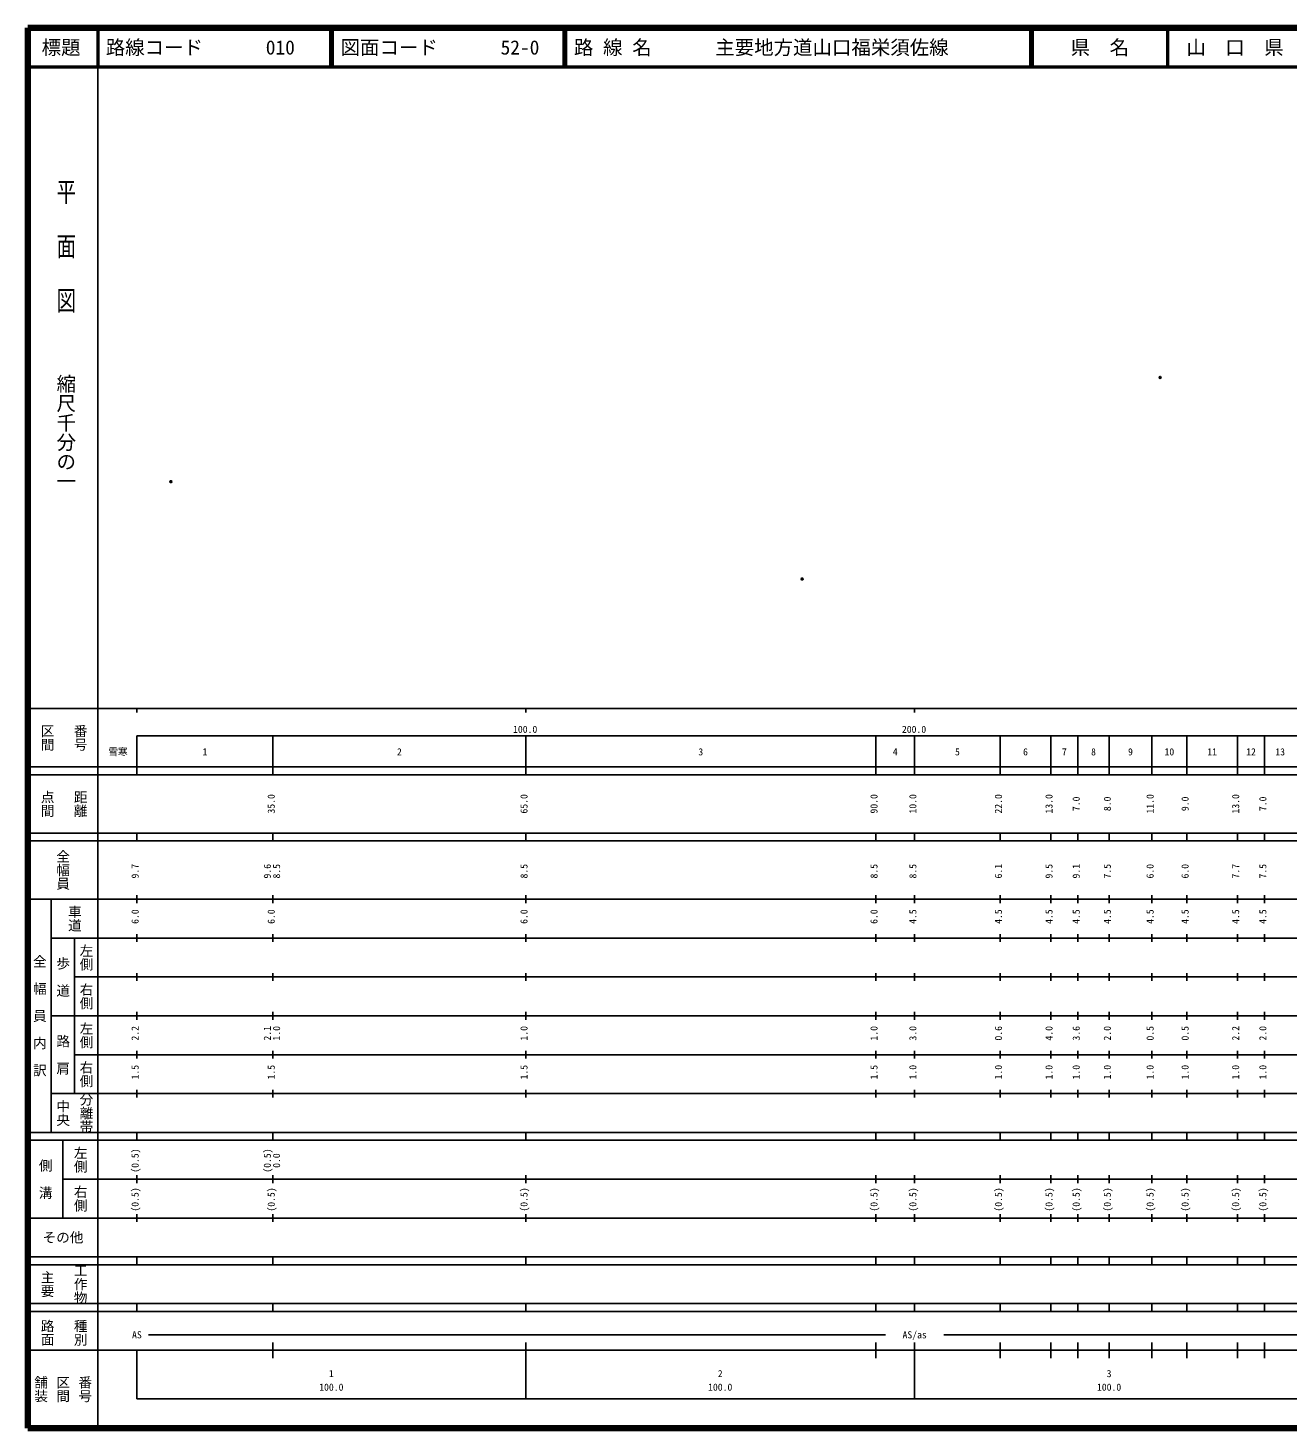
# Model space of a CAD drawing. Units: millimetres on the paper. Extents: x 40 to 680, y 20 to 380.
# Drawn here: x 40 to 363.7, y 20 to 380 of the extents above; entities that cross this region are included whole.
import ezdxf
from ezdxf.enums import TextEntityAlignment as Align

# ---------------------------------------------------------------- set-up
doc = ezdxf.new("R2010")
doc.units = ezdxf.units.MM
doc.header["$PDMODE"] = 32
doc.header["$PDSIZE"] = 0.5
doc.layers.add('M-OTRS', color=6, linetype='Continuous')
doc.layers.add('M-TTL-TXT', color=7, linetype='Continuous')
for name, color, linetype, lineweight in [('M-TTL', 2, 'Continuous', 140), ('M-TTL-BAND', 7, 'Continuous', 25), ('M-TTL-LINE', 7, 'Continuous', 50)]:
    doc.layers.add(name, color=color, linetype=linetype, lineweight=lineweight)
doc.styles.add('@ＭＳ ゴシック', font='')
doc.styles.add('ＭＳ ゴシック', font='')
doc.styles.get('@ＭＳ ゴシック').set_extended_font_data('@MS Gothic')
doc.styles.get('ＭＳ ゴシック').set_extended_font_data('MS Gothic')

msp = doc.modelspace()

# ---------------------------------------------------------------- linework, layer by layer
at = {"layer": 'M-OTRS'}
for p in [(331.123, 290.161), (76.761, 263.338), (239.041, 238.315)]:
    msp.add_point(p, dxfattribs=at)
at = {"layer": 'M-TTL'}
for p, q in [((40, 380), (40, 20)), ((680, 380), (40, 380)), ((40, 20), (680, 20))]:
    msp.add_line(p, q, dxfattribs=at)
at = {"layer": 'M-TTL-BAND'}
for p, q in [((58, 370), (58, 20)), ((40, 205), (579, 205)), ((68, 205), (68, 204)), ((168, 205), (168, 204)), ((268, 205), (268, 204)), ((68, 198), (579, 198)), ((68, 198), (68, 188)), ((103, 188), (103, 198)), ((168, 188), (168, 198)), ((258, 188), (258, 198)), ((268, 188), (268, 198)), ((290, 188), (290, 198)), ((303, 188), (303, 198)), ((310, 188), (310, 198)), ((318, 188), (318, 198)), ((329, 188), (329, 198)), ((338, 188), (338, 198)), ((351, 188), (351, 198)), ((358, 188), (358, 198)), ((40, 190), (579, 190)), ((40, 188), (579, 188)), ((40, 173), (579, 173)), ((68, 171), (68, 173)), ((103, 171), (103, 173)), ((168, 171), (168, 173)), ((258, 171), (258, 173)), ((268, 171), (268, 173)), ((290, 171), (290, 173)), ((303, 171), (303, 173)), ((310, 171), (310, 173)), ((318, 171), (318, 173)), ((329, 171), (329, 173)), ((338, 171), (338, 173)), ((351, 171), (351, 173)), ((358, 171), (358, 173)), ((40, 171), (579, 171)), ((40, 156), (579, 156)), ((46, 96), (46, 156)), ((68, 155), (68, 157)), ((103, 155), (103, 157)), ((168, 155), (168, 157)), ((258, 155), (258, 157)), ((268, 155), (268, 157)), ((290, 155), (290, 157)), ((303, 155), (303, 157)), ((310, 155), (310, 157)), ((318, 155), (318, 157)), ((329, 155), (329, 157)), ((338, 155), (338, 157)), ((351, 155), (351, 157)), ((358, 155), (358, 157)), ((46, 146), (579, 146)), ((52, 146), (52, 106)), ((68, 145), (68, 147)), ((103, 145), (103, 147)), ((168, 145), (168, 147)), ((258, 145), (258, 147)), ((268, 145), (268, 147)), ((290, 145), (290, 147)), ((303, 145), (303, 147)), ((310, 145), (310, 147)), ((318, 145), (318, 147)), ((329, 145), (329, 147)), ((338, 145), (338, 147)), ((351, 145), (351, 147)), ((358, 145), (358, 147)), ((68, 135), (68, 137)), ((103, 135), (103, 137)), ((168, 135), (168, 137)), ((258, 135), (258, 137)), ((268, 135), (268, 137)), ((290, 135), (290, 137)), ((303, 135), (303, 137)), ((310, 135), (310, 137)), ((318, 135), (318, 137)), ((329, 135), (329, 137)), ((338, 135), (338, 137)), ((351, 135), (351, 137)), ((358, 135), (358, 137)), ((52, 136), (579, 136)), ((46, 126), (579, 126)), ((68, 125), (68, 127)), ((103, 125), (103, 127)), ((168, 125), (168, 127)), ((258, 125), (258, 127)), ((268, 125), (268, 127)), ((290, 125), (290, 127)), ((303, 125), (303, 127)), ((310, 125), (310, 127)), ((318, 125), (318, 127)), ((329, 125), (329, 127)), ((338, 125), (338, 127)), ((351, 125), (351, 127)), ((358, 125), (358, 127)), ((52, 116), (579, 116)), ((68, 115), (68, 117)), ((103, 115), (103, 117)), ((168, 115), (168, 117)), ((258, 115), (258, 117)), ((268, 115), (268, 117)), ((290, 115), (290, 117)), ((303, 115), (303, 117)), ((310, 115), (310, 117)), ((318, 115), (318, 117)), ((329, 115), (329, 117)), ((338, 115), (338, 117)), ((351, 115), (351, 117)), ((358, 115), (358, 117)), ((46, 106), (579, 106)), ((68, 105), (68, 107)), ((103, 105), (103, 107)), ((168, 105), (168, 107)), ((258, 105), (258, 107)), ((268, 105), (268, 107)), ((290, 105), (290, 107)), ((303, 105), (303, 107)), ((310, 105), (310, 107)), ((318, 105), (318, 107)), ((329, 105), (329, 107)), ((338, 105), (338, 107)), ((351, 105), (351, 107)), ((358, 105), (358, 107)), ((40, 96), (579, 96)), ((40, 94), (579, 94)), ((49, 94), (49, 74)), ((68, 94), (68, 96)), ((103, 94), (103, 96)), ((168, 94), (168, 96)), ((258, 94), (258, 96)), ((268, 94), (268, 96)), ((290, 94), (290, 96)), ((303, 94), (303, 96)), ((310, 94), (310, 96)), ((318, 94), (318, 96)), ((329, 94), (329, 96)), ((338, 94), (338, 96)), ((351, 94), (351, 96)), ((358, 94), (358, 96)), ((49, 84), (579, 84)), ((68, 83), (68, 85)), ((103, 83), (103, 85)), ((168, 83), (168, 85)), ((258, 83), (258, 85)), ((268, 83), (268, 85)), ((290, 83), (290, 85)), ((303, 83), (303, 85)), ((310, 83), (310, 85)), ((318, 83), (318, 85)), ((329, 83), (329, 85)), ((338, 83), (338, 85)), ((351, 83), (351, 85)), ((358, 83), (358, 85)), ((40, 74), (579, 74)), ((68, 73), (68, 75)), ((103, 73), (103, 75)), ((168, 73), (168, 75)), ((258, 73), (258, 75)), ((268, 73), (268, 75)), ((290, 73), (290, 75)), ((303, 73), (303, 75)), ((310, 73), (310, 75)), ((318, 73), (318, 75)), ((329, 73), (329, 75)), ((338, 73), (338, 75)), ((351, 73), (351, 75)), ((358, 73), (358, 75)), ((40, 64), (579, 64)), ((40, 62), (579, 62)), ((68, 62), (68, 64)), ((103, 62), (103, 64)), ((168, 62), (168, 64)), ((258, 62), (258, 64)), ((268, 62), (268, 64)), ((290, 62), (290, 64)), ((303, 62), (303, 64)), ((310, 62), (310, 64)), ((318, 62), (318, 64)), ((329, 62), (329, 64)), ((338, 62), (338, 64)), ((351, 62), (351, 64)), ((358, 62), (358, 64)), ((40, 52), (579, 52)), ((68, 50), (68, 52)), ((103, 50), (103, 52)), ((168, 50), (168, 52)), ((258, 50), (258, 52)), ((268, 50), (268, 52)), ((290, 50), (290, 52)), ((303, 50), (303, 52)), ((310, 50), (310, 52)), ((318, 50), (318, 52)), ((329, 50), (329, 52)), ((338, 50), (338, 52)), ((351, 50), (351, 52)), ((358, 50), (358, 52)), ((40, 50), (579, 50)), ((71, 44), (260.5, 44)), ((275.5, 44), (548, 44)), ((40, 40), (579, 40)), ((68, 40), (68, 27.5)), ((103, 38), (103, 42)), ((168, 27.5), (168, 42)), ((258, 38), (258, 42)), ((268, 27.5), (268, 42)), ((290, 38), (290, 42)), ((303, 38), (303, 42)), ((310, 38), (310, 42)), ((318, 38), (318, 42)), ((329, 38), (329, 42)), ((338, 38), (338, 42)), ((351, 38), (351, 42)), ((358, 38), (358, 42)), ((68, 27.5), (579, 27.5))]:
    msp.add_line(p, q, dxfattribs=at)
at = {"layer": 'M-TTL-LINE'}
for p, q in [((58, 380), (58, 370)), ((117.75, 380), (117.75, 370)), ((118.25, 380), (118.25, 370)), ((177.75, 380), (177.75, 370)), ((178.25, 380), (178.25, 370)), ((297.75, 380), (297.75, 370)), ((298.25, 380), (298.25, 370)), ((333, 380), (333, 370)), ((40, 370), (680, 370))]:
    msp.add_line(p, q, dxfattribs=at)

# ---------------------------------------------------------------- texts
at = {"layer": 'M-TTL-BAND', "style": '@ＭＳ ゴシック', "width": 1.4}
msp.add_text('平  面  図', height=3.666, rotation=270, dxfattribs=at).set_placement((49.777, 306.475), align=Align.MIDDLE_RIGHT)
at = {"layer": 'M-TTL-BAND', "style": '@ＭＳ ゴシック'}
msp.add_text('縮尺千分の一', height=3.666, rotation=270, dxfattribs=at).set_placement((49.777, 261.03), align=Align.MIDDLE_RIGHT)
for s, p in [('区間', (45, 197.5)), ('番号', (53.5, 197.5)), ('点間', (45, 180.5)), ('距離', (53.5, 180.5)), ('全幅員', (49, 163.5)), ('車道', (52, 151)), ('左側', (55, 141)), ('全\u3000幅\u3000員\u3000内\u3000訳', (43, 126)), ('歩\u3000道', (49, 136)), ('右側', (55, 131)), ('左側', (55, 121)), ('路\u3000肩', (49, 116)), ('右側', (55, 111)), ('分離帯', (55, 101)), ('中央', (49, 101)), ('左側', (53.5, 89)), ('側\u3000溝', (44.5, 84)), ('右側', (53.5, 79)), ('工作物', (53.5, 57)), ('主要', (45, 57)), ('路面', (45, 44.5)), ('種別', (53.5, 44.5)), ('舗装', (43.333, 30)), ('区間', (49, 30)), ('番号', (54.667, 30))]:
    msp.add_text(s, height=2.566, rotation=270, dxfattribs=at).set_placement(p, align=Align.MIDDLE_CENTER)
at = {"layer": 'M-TTL-BAND', "style": 'ＭＳ ゴシック'}
for s, p in [('100.0', (167.844, 198.195)), ('200.0', (267.844, 198.195)), ('雪寒', (63.13, 192.405)), ('1', (85.5, 192.405)), ('2', (135.5, 192.405)), ('3', (213, 192.405)), ('4', (263, 192.405)), ('5', (279, 192.405)), ('6', (296.5, 192.405)), ('7', (306.5, 192.405)), ('8', (314, 192.405)), ('9', (323.5, 192.405)), ('10', (333.5, 192.405)), ('11', (344.5, 192.405)), ('12', (354.5, 192.405)), ('13', (362, 192.405)), ('AS', (68, 42.5)), ('AS/as', (268, 42.5)), ('1', (118, 32.523)), ('2', (218, 32.523)), ('3', (318, 32.523)), ('100.0', (118, 29.033)), ('100.0', (218, 29.033)), ('100.0', (318, 29.033))]:
    msp.add_text(s, height=1.833, dxfattribs=at).set_placement(p, align=Align.BOTTOM_CENTER)
for s, p in [('35.0', (104, 180.5)), ('65.0', (169, 180.5)), ('90.0', (259, 180.5)), ('10.0', (269, 180.5)), ('22.0', (291, 180.5)), ('13.0', (304, 180.5)), ('7.0', (311, 180.5)), ('8.0', (319, 180.5)), ('11.0', (330, 180.5)), ('9.0', (339, 180.5)), ('13.0', (352, 180.5)), ('7.0', (359, 180.5)), ('9.7', (69, 163.174)), ('9.6', (103, 163.174)), ('8.5', (105.37, 163.174)), ('8.5', (169, 163.174)), ('8.5', (259, 163.174)), ('8.5', (269, 163.174)), ('6.1', (291, 163.174)), ('9.5', (304, 163.174)), ('9.1', (311, 163.174)), ('7.5', (319, 163.174)), ('6.0', (330, 163.174)), ('6.0', (339, 163.174)), ('7.7', (352, 163.174)), ('7.5', (359, 163.174)), ('6.0', (69, 151.5)), ('6.0', (104, 151.5)), ('6.0', (169, 151.5)), ('6.0', (259, 151.5)), ('4.5', (269, 151.5)), ('4.5', (291, 151.5)), ('4.5', (304, 151.5)), ('4.5', (311, 151.5)), ('4.5', (319, 151.5)), ('4.5', (330, 151.5)), ('4.5', (339, 151.5)), ('4.5', (352, 151.5)), ('4.5', (359, 151.5)), ('2.2', (69, 121.5)), ('2.1', (103, 121.5)), ('1.0', (105.37, 121.5)), ('1.0', (169, 121.5)), ('1.0', (259, 121.5)), ('3.0', (269, 121.5)), ('0.6', (291, 121.5)), ('4.0', (304, 121.5)), ('3.6', (311, 121.5)), ('2.0', (319, 121.5)), ('0.5', (330, 121.5)), ('0.5', (339, 121.5)), ('2.2', (352, 121.5)), ('2.0', (359, 121.5)), ('1.5', (69, 111.5)), ('1.5', (104, 111.5)), ('1.5', (169, 111.5)), ('1.5', (259, 111.5)), ('1.0', (269, 111.5)), ('1.0', (291, 111.5)), ('1.0', (304, 111.5)), ('1.0', (311, 111.5)), ('1.0', (319, 111.5)), ('1.0', (330, 111.5)), ('1.0', (339, 111.5)), ('1.0', (352, 111.5)), ('1.0', (359, 111.5)), ('(0.5)', (69, 88.764)), ('(0.5)', (103, 88.764)), ('0.0', (105.37, 88.764)), ('(0.5)', (69, 78.764)), ('(0.5)', (104, 78.764)), ('(0.5)', (169, 78.764)), ('(0.5)', (259, 78.764)), ('(0.5)', (269, 78.764)), ('(0.5)', (291, 78.764)), ('(0.5)', (304, 78.764)), ('(0.5)', (311, 78.764)), ('(0.5)', (319, 78.764)), ('(0.5)', (330, 78.764)), ('(0.5)', (339, 78.764)), ('(0.5)', (352, 78.764)), ('(0.5)', (359, 78.764))]:
    msp.add_text(s, height=1.833, rotation=90, dxfattribs=at).set_placement(p, align=Align.BOTTOM_CENTER)
msp.add_text('その他', height=2.566, dxfattribs=at).set_placement((49, 69), align=Align.MIDDLE_CENTER)
at = {"layer": 'M-TTL-TXT', "style": 'ＭＳ ゴシック'}
for s, p in [('標題', (48.5, 375)), ('県\u3000名', (315.625, 375)), ('山\u3000口\u3000県', (350.375, 375))]:
    msp.add_text(s, height=3.666, dxfattribs=at).set_placement(p, align=Align.MIDDLE_CENTER)
for s, p in [('路線コード', (60, 375)), ('010', (101.142, 375)), ('図面コード', (120.38, 375)), ('52-0', (161.521, 375)), ('路 線 名', (180.38, 375)), ('主要地方道山口福栄須佐線', (216.734, 375))]:
    msp.add_text(s, height=3.666, dxfattribs=at).set_placement(p, align=Align.MIDDLE_LEFT)

doc.saveas('drawing.dxf')
